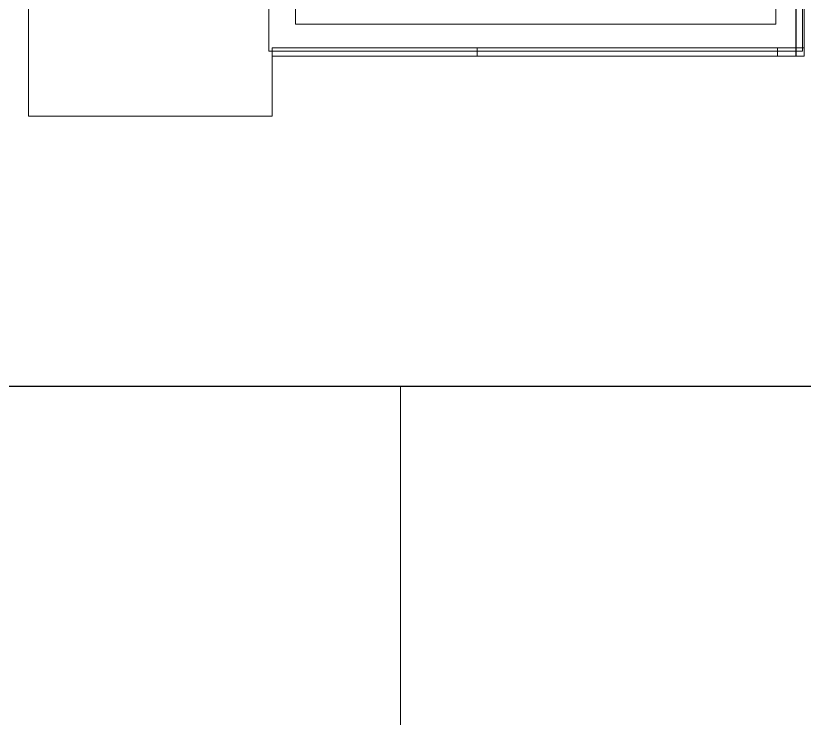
# Model space of a CAD drawing. Header units: millimetres. Extents: x -9358 to 257996, y -67499 to 9117.
# Drawn here: x 17094 to 21820, y -62957 to -58747 of the extents above; entities that cross this region are included whole.
import ezdxf

# ---------------------------------------------------------------- set-up
doc = ezdxf.new("R2010")
doc.units = ezdxf.units.MM
doc.header["$LTSCALE"] = 1000
doc.linetypes.add('Grid Line', pattern=[22.225, 12.7, -3.175, 3.175, -3.175])
for name, color, linetype, lineweight in [('A-AXS-1', 8, 'Grid Line', 9), ('A-FLR-PAT', 8, 'Continuous', 18), ('A-RMP', 8, 'Continuous', 9), ('A-WAL-LOW-20', 8, 'Continuous', 18), ('A-WAL-LOW-30', 8, 'Continuous', 18), ('A-WAL-PAT-1', 8, 'Continuous', 9)]:
    doc.layers.add(name, color=color, linetype=linetype, lineweight=lineweight)

# ---------------------------------------------------------------- blocks, each defined once
blk = doc.blocks.new('Walls 258 - Walls 6-820415-01-Ground Floor Furniture Plan')
at = {"layer": 'A-WAL-PAT-1'}
h = blk.add_hatch(dxfattribs=at)
h.set_pattern_fill('FP_80', color=256, style=0, pattern_type=2)
h.set_pattern_definition([(270, (19409.6, -59490), (900, 6e-14), [700, -700]), (270, (19859.6, -58790), (1800, 1e-13), [700, -700]), (180, (19859.6, -58790), (-9e-14, -700), [])])
h.paths.add_polyline_path([(21820, -58840), (21820, -58790), (18630, -58790), (18630, -58840), (19416.2, -58840)], flags=0)
at = {"layer": 'A-WAL-LOW-20'}
for p, q in [((18630, -58790), (21820, -58790)), ((18630, -58840), (18630, -58790)), ((21820, -58790), (21820, -58840)), ((21820, -58840), (18630, -58840))]:
    blk.add_line(p, q, dxfattribs=at)
blk = doc.blocks.new('Walls 83 - Walls 6-2351684-01-Ground Floor Furniture Plan')
at = {"layer": 'A-WAL-PAT-1'}
h = blk.add_hatch(dxfattribs=at)
h.set_pattern_fill('FP_130', color=256, style=0, pattern_type=2)
h.set_pattern_definition([(270, (21320, -59309.6), (900, 6e-14), [700, -700]), (270, (21770, -58609.6), (1800, 1e-13), [700, -700]), (180, (21770, -58609.6), (-9e-14, -700), [])])
h.paths.add_polyline_path([(21820, -58840), (21820, -56800), (21770, -56800), (21770, -58840)], flags=0)
at = {"layer": 'A-WAL-LOW-20'}
for p, q in [((21770, -58840), (21770, -56800)), ((21770, -56800), (21820, -56800)), ((21820, -56800), (21820, -58840)), ((21820, -58840), (21770, -58840))]:
    blk.add_line(p, q, dxfattribs=at)
blk = doc.blocks.new('G')
blk.add_lwpolyline([(-3220, 3420), (54220, 3420), (54220, -60820), (-3220, -60820)], close=True)
at = {"layer": 'A-AXS-1'}
blk.add_line((19400, -60820), (19400, -66018.5), dxfattribs=at)
at = {"layer": 'A-FLR-PAT'}
blk.add_line((-3220, -60820), (54220, -60820), dxfattribs=at)
at = {"layer": 'A-RMP'}
for p, q in [((17170, -59200), (17170, -57790)), ((18630, -59200), (18630, -58840)), ((18630, -59200), (17170, -59200))]:
    blk.add_line(p, q, dxfattribs=at)
at = {"layer": 'A-WAL-LOW-30'}
for p, q in [((18610, -58810), (18610, -56780)), ((21810, -56780), (21810, -58810)), ((18770, -56940), (18770, -58650)), ((21650, -58650), (21650, -56940)), ((18770, -58650), (21650, -58650)), ((21810, -58810), (18610, -58810))]:
    blk.add_line(p, q, dxfattribs=at)
at = {"layer": 'A-WAL-LOW-20'}
for name in ['Walls 83 - Walls 6-2351684-01-Ground Floor Furniture Plan', 'Walls 258 - Walls 6-820415-01-Ground Floor Furniture Plan']:
    blk.add_blockref(name, (0, 0), dxfattribs=at)

msp = doc.modelspace()

# ---------------------------------------------------------------- block references
msp.add_blockref('G', (0, -148.1))

doc.saveas('drawing.dxf')
